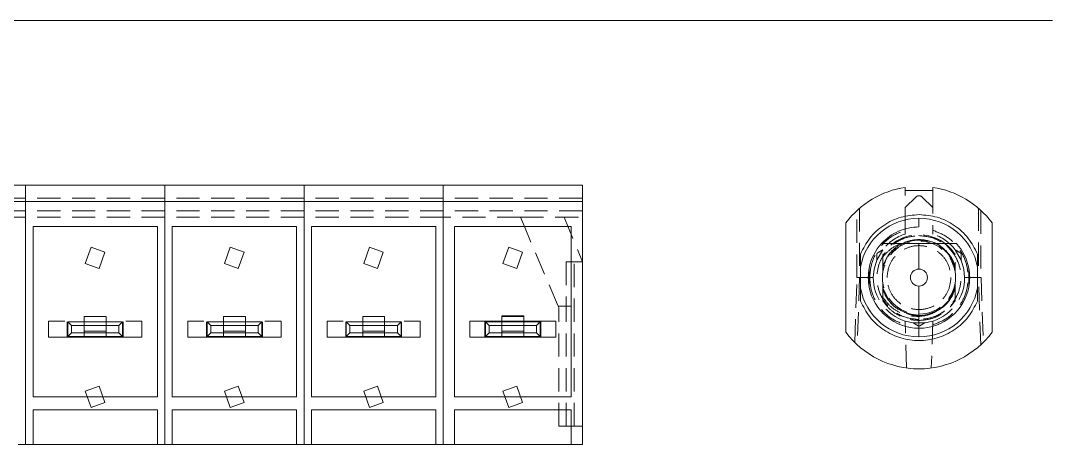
# Model space of a CAD drawing. Header units: millimetres. Extents: x -17 to 589, y 5 to 415.
# Drawn here: x 152.6 to 209.1, y 352.6 to 375.8 of the extents above; entities that cross this region are included whole.
import ezdxf

# ---------------------------------------------------------------- set-up
doc = ezdxf.new("R2010")
doc.units = ezdxf.units.MM
doc.linetypes.add('HIDDEN', pattern=[1.905, 1.27, -0.635])

# ---------------------------------------------------------------- blocks, each defined once
blk = doc.blocks.new('d')
at = {"color": 5, "lineweight": 15}
blk.add_line((818.199, 330.332), (705.198, 330.332), dxfattribs=at)

msp = doc.modelspace()

# ---------------------------------------------------------------- linework, layer by layer
at = {"color": 7, "linetype": 'Continuous', "lineweight": 15}
for p, q in [((209.0576, 375.7939), (96.0562, 375.7939)), ((145.2369, 366.7739), (152.8569, 366.7739)), ((152.8569, 366.7739), (160.4769, 366.7739)), ((152.8569, 365.8739), (152.8569, 366.7739)), ((160.4769, 365.8739), (160.4769, 366.7739)), ((160.4769, 366.7739), (168.0969, 366.7739)), ((168.0969, 366.7739), (175.7169, 366.7739)), ((168.0969, 365.8739), (168.0969, 366.7739)), ((175.7169, 366.7739), (183.3369, 366.7739)), ((175.7169, 366.7739), (175.7169, 365.8739)), ((183.3369, 366.7739), (183.3369, 365.8739)), ((201.0069, 366.6573), (201.0069, 366.4889)), ((202.5069, 366.6573), (202.5069, 366.4889)), ((202.5069, 366.4889), (201.0069, 366.4889)), ((152.8569, 365.8739), (145.2369, 365.8739)), ((152.8569, 365.8739), (152.8569, 352.5739)), ((160.4769, 365.8739), (152.8569, 365.8739)), ((160.4769, 352.5739), (160.4769, 365.8739)), ((168.0969, 365.8739), (160.4769, 365.8739)), ((175.7169, 365.8739), (168.0969, 365.8739)), ((168.0969, 365.8739), (168.0969, 352.5739)), ((183.3369, 365.8739), (175.7169, 365.8739)), ((175.7169, 365.8739), (175.7169, 352.5739)), ((183.3369, 352.5739), (183.3369, 365.8739)), ((201.7569, 364.9639), (201.7569, 364.4889)), ((153.2669, 364.5039), (160.0669, 364.5039)), ((153.2669, 355.1739), (153.2669, 364.5039)), ((160.0669, 364.5039), (160.0669, 355.1739)), ((160.8869, 364.5039), (167.6869, 364.5039)), ((160.8869, 355.1739), (160.8869, 364.5039)), ((167.6869, 364.5039), (167.6869, 355.1739)), ((168.5069, 355.1739), (168.5069, 364.5039)), ((168.5069, 364.5039), (175.3069, 364.5039)), ((175.3069, 364.5039), (175.3069, 355.1739)), ((176.3269, 355.1739), (176.3269, 364.5039)), ((176.3269, 364.5039), (182.7269, 364.5039)), ((182.7269, 364.5039), (182.7269, 355.1739)), ((197.7569, 364.7139), (197.7569, 358.7139)), ((205.7569, 358.7139), (205.7569, 364.7139)), ((201.7569, 362.1787), (201.7569, 363.5889)), ((201.7569, 358.9389), (201.7569, 361.2491)), ((154.1169, 359.3239), (154.1169, 358.4439)), ((154.1169, 359.3239), (154.9965, 359.3239)), ((155.1369, 359.2839), (155.1369, 358.4839)), ((155.3669, 359.0839), (155.1669, 359.2839)), ((155.1669, 359.2839), (158.1669, 359.2839)), ((155.1669, 359.2839), (155.1669, 358.4839)), ((157.2669, 359.5831), (156.0669, 359.5831)), ((156.0669, 359.2839), (156.0669, 359.5831)), ((157.2669, 359.2839), (157.2669, 359.5831)), ((158.1669, 359.2839), (157.9669, 359.0839)), ((158.1669, 358.4839), (158.1669, 359.2839)), ((158.1969, 359.2839), (158.1969, 358.4839)), ((158.3373, 359.3239), (159.2169, 359.3239)), ((159.2169, 358.4439), (159.2169, 359.3239)), ((161.7369, 359.3239), (162.6165, 359.3239)), ((161.7369, 359.3239), (161.7369, 358.4439)), ((162.7569, 359.2839), (162.7569, 358.4839)), ((162.9869, 359.0839), (162.7869, 359.2839)), ((162.7869, 359.2839), (165.7869, 359.2839)), ((162.7869, 359.2839), (162.7869, 358.4839)), ((164.8869, 359.5831), (163.6869, 359.5831)), ((163.6869, 359.2839), (163.6869, 359.5831)), ((164.8869, 359.2839), (164.8869, 359.5831)), ((165.7869, 359.2839), (165.5869, 359.0839)), ((165.7869, 358.4839), (165.7869, 359.2839)), ((165.8169, 359.2839), (165.8169, 358.4839)), ((165.9573, 359.3239), (166.8369, 359.3239)), ((166.8369, 358.4439), (166.8369, 359.3239)), ((169.3569, 359.3239), (169.3569, 358.4439)), ((169.3569, 359.3239), (170.2365, 359.3239)), ((170.3769, 359.2839), (170.3769, 358.4839)), ((170.6069, 359.0839), (170.4069, 359.2839)), ((170.4069, 359.2839), (173.4069, 359.2839)), ((170.4069, 359.2839), (170.4069, 358.4839)), ((172.5069, 359.5831), (171.3069, 359.5831)), ((171.3069, 359.2839), (171.3069, 359.5831)), ((172.5069, 359.2839), (172.5069, 359.5831)), ((173.4069, 359.2839), (173.2069, 359.0839)), ((173.4069, 358.4839), (173.4069, 359.2839)), ((173.4369, 359.2839), (173.4369, 358.4839)), ((173.5773, 359.3239), (174.4569, 359.3239)), ((174.4569, 358.4439), (174.4569, 359.3239)), ((177.1769, 359.3239), (178.9269, 359.3239)), ((177.1769, 359.3239), (177.1769, 358.4439)), ((178.0269, 359.2839), (177.9969, 359.2839)), ((177.9969, 359.2839), (177.9969, 358.4839)), ((178.2269, 359.0839), (178.0269, 359.2839)), ((178.0269, 359.2839), (181.0269, 359.2839)), ((178.0269, 359.2839), (178.0269, 358.4839)), ((180.1269, 359.5831), (178.9269, 359.5831)), ((178.9269, 359.2839), (178.9269, 359.5831)), ((180.1269, 359.2839), (180.1269, 359.5831)), ((180.1269, 359.3239), (181.8769, 359.3239)), ((181.0269, 359.2839), (180.8269, 359.0839)), ((181.0269, 358.4839), (181.0269, 359.2839)), ((181.0269, 359.2839), (181.0569, 359.2839)), ((181.0569, 359.2839), (181.0569, 358.4839)), ((181.8769, 358.4439), (181.8769, 359.3239)), ((155.3669, 358.6839), (155.1669, 358.4839)), ((157.9669, 359.0839), (155.3669, 359.0839)), ((155.3669, 359.0839), (155.3669, 358.6839)), ((157.9669, 358.6839), (155.3669, 358.6839)), ((157.9669, 359.0839), (157.9669, 358.6839)), ((158.1669, 358.4839), (157.9669, 358.6839)), ((162.9869, 358.6839), (162.7869, 358.4839)), ((165.5869, 359.0839), (162.9869, 359.0839)), ((162.9869, 359.0839), (162.9869, 358.6839)), ((165.5869, 358.6839), (162.9869, 358.6839)), ((165.5869, 359.0839), (165.5869, 358.6839)), ((165.7869, 358.4839), (165.5869, 358.6839)), ((170.6069, 358.6839), (170.4069, 358.4839)), ((173.2069, 359.0839), (170.6069, 359.0839)), ((170.6069, 359.0839), (170.6069, 358.6839)), ((173.2069, 358.6839), (170.6069, 358.6839)), ((173.2069, 359.0839), (173.2069, 358.6839)), ((173.4069, 358.4839), (173.2069, 358.6839)), ((178.2269, 358.6839), (178.0269, 358.4839)), ((180.8269, 359.0839), (178.2269, 359.0839)), ((178.2269, 359.0839), (178.2269, 358.6839)), ((180.8269, 358.6839), (178.2269, 358.6839)), ((180.8269, 359.0839), (180.8269, 358.6839)), ((181.0269, 358.4839), (180.8269, 358.6839)), ((201.7569, 358.9389), (201.7569, 358.4639)), ((159.2169, 358.4439), (154.1169, 358.4439)), ((155.1369, 358.4839), (155.1669, 358.4839)), ((155.1669, 358.4839), (158.1669, 358.4839)), ((158.1669, 358.4839), (158.1969, 358.4839)), ((166.8369, 358.4439), (161.7369, 358.4439)), ((162.7569, 358.4839), (162.7869, 358.4839)), ((162.7869, 358.4839), (165.7869, 358.4839)), ((165.7869, 358.4839), (165.8169, 358.4839)), ((174.4569, 358.4439), (169.3569, 358.4439)), ((170.3769, 358.4839), (170.4069, 358.4839)), ((170.4069, 358.4839), (173.4069, 358.4839)), ((173.4069, 358.4839), (173.4369, 358.4839)), ((181.8769, 358.4439), (177.1769, 358.4439)), ((177.9969, 358.4839), (178.0269, 358.4839)), ((178.0269, 358.4839), (181.0269, 358.4839)), ((181.0269, 358.4839), (181.0569, 358.4839)), ((160.0669, 355.1739), (153.2669, 355.1739)), ((167.6869, 355.1739), (160.8869, 355.1739)), ((175.3069, 355.1739), (168.5069, 355.1739)), ((182.7269, 355.1739), (176.3269, 355.1739)), ((153.2669, 354.4739), (160.0669, 354.4739)), ((153.2669, 352.5739), (153.2669, 354.4739)), ((160.0669, 354.4739), (160.0669, 352.5739)), ((160.8869, 354.4739), (167.6869, 354.4739)), ((160.8869, 352.5739), (160.8869, 354.4739)), ((167.6869, 354.4739), (167.6869, 352.5739)), ((168.5069, 352.5739), (168.5069, 354.4739)), ((168.5069, 354.4739), (175.3069, 354.4739)), ((175.3069, 354.4739), (175.3069, 352.5739)), ((176.3269, 354.4739), (182.7269, 354.4739)), ((176.3269, 352.5739), (176.3269, 354.4739)), ((182.7269, 354.4739), (182.7269, 352.5739)), ((152.4469, 352.5739), (152.8569, 352.5739)), ((152.8569, 352.5739), (153.2669, 352.5739)), ((160.0669, 352.5739), (153.2669, 352.5739)), ((160.0669, 352.5739), (160.4769, 352.5739)), ((160.4769, 352.5739), (160.8869, 352.5739)), ((167.6869, 352.5739), (160.8869, 352.5739)), ((167.6869, 352.5739), (168.0969, 352.5739)), ((168.0969, 352.5739), (168.5069, 352.5739)), ((175.3069, 352.5739), (168.5069, 352.5739)), ((175.3069, 352.5739), (175.7169, 352.5739)), ((175.7169, 352.5739), (176.3269, 352.5739)), ((182.7269, 352.5739), (176.3269, 352.5739)), ((182.7269, 352.5739), (183.3369, 352.5739))]:
    msp.add_line(p, q, dxfattribs=at)
at = {"color": 7, "linetype": 'HIDDEN', "lineweight": 0}
for p, q in [((152.8569, 366.0739), (145.2369, 366.0739)), ((160.4769, 366.0739), (152.8569, 366.0739)), ((168.0969, 366.0739), (160.4769, 366.0739)), ((175.7169, 366.0739), (168.0969, 366.0739)), ((183.3369, 366.0739), (175.7169, 366.0739)), ((201.0069, 364.3076), (201.0069, 366.4889)), ((201.0069, 365.5487), (201.5801, 366.122)), ((201.9337, 366.122), (202.5069, 365.5487)), ((202.5069, 366.4889), (202.5069, 364.3076)), ((198.3626, 361.7139), (198.3626, 365.3852)), ((198.5069, 365.5136), (198.5069, 362.3642)), ((205.0069, 362.3642), (205.0069, 365.5136)), ((205.1513, 365.3852), (205.1513, 361.7139)), ((152.8569, 365.3739), (145.2369, 365.3739)), ((152.8569, 365.0239), (145.2369, 365.0239)), ((160.4769, 365.3739), (152.8569, 365.3739)), ((160.4769, 365.0239), (152.8569, 365.0239)), ((168.0969, 365.3739), (160.4769, 365.3739)), ((168.0969, 365.0239), (160.4769, 365.0239)), ((175.7169, 365.3739), (168.0969, 365.3739)), ((175.7169, 365.0239), (168.0969, 365.0239)), ((183.3369, 365.3739), (175.7169, 365.3739)), ((179.9369, 365.0239), (175.7169, 365.0239)), ((179.9369, 365.0239), (183.3369, 365.0239)), ((180.1577, 364.5039), (179.9369, 365.0239)), ((182.3369, 365.0239), (183.3369, 362.5739)), ((182.0041, 360.1539), (180.1577, 364.5039)), ((156.4392, 363.3746), (156.1221, 362.4791)), ((156.4392, 363.3746), (157.1933, 363.1076)), ((164.0592, 363.3746), (163.7421, 362.4791)), ((164.0592, 363.3746), (164.8133, 363.1076)), ((171.6792, 363.3746), (171.3621, 362.4791)), ((171.6792, 363.3746), (172.4333, 363.1076)), ((179.2992, 363.3746), (178.9821, 362.4791)), ((179.2992, 363.3746), (180.0533, 363.1076)), ((199.7714, 363.233), (199.4486, 362.6738)), ((203.1546, 363.6031), (203.7319, 362.9874)), ((204.0653, 362.6738), (203.7424, 363.233)), ((156.8762, 362.212), (157.1933, 363.1076)), ((164.4962, 362.212), (164.8133, 363.1076)), ((172.1162, 362.212), (172.4333, 363.1076)), ((179.7362, 362.212), (180.0533, 363.1076)), ((182.4369, 362.5739), (182.4369, 360.1539)), ((182.7269, 362.5739), (182.4369, 362.5739)), ((183.3369, 362.5739), (182.7269, 362.5739)), ((182.8869, 353.5739), (182.8869, 362.5739)), ((199.7819, 362.9874), (199.7819, 362.3648)), ((199.7819, 362.9874), (199.7819, 362.0291)), ((199.9438, 362.6796), (199.7819, 362.3648)), ((199.7819, 362.2799), (199.9295, 362.5928)), ((203.4379, 362.9365), (203.7319, 362.3648)), ((203.438, 362.9365), (203.7319, 362.3648)), ((203.5721, 362.6189), (203.7319, 362.2799)), ((203.7319, 362.3648), (203.608, 362.6059)), ((203.7319, 362.5672), (203.7319, 362.3648)), ((156.1221, 362.4791), (156.8762, 362.212)), ((163.7421, 362.4791), (164.4962, 362.212)), ((171.3621, 362.4791), (172.1162, 362.212)), ((178.9821, 362.4791), (179.7362, 362.212)), ((203.7319, 362.0291), (203.7319, 362.2799)), ((198.2384, 358.1614), (198.3625, 361.7139)), ((198.5069, 361.7139), (198.3626, 361.7139)), ((198.5069, 361.7139), (198.3782, 358.0282)), ((198.5069, 361.7139), (199.0569, 361.7139)), ((199.2569, 361.7139), (199.0569, 361.7139)), ((204.4569, 361.7139), (204.2569, 361.7139)), ((204.4569, 361.7139), (205.0069, 361.7139)), ((205.1356, 358.0282), (205.0069, 361.7139)), ((205.0069, 361.7139), (205.1513, 361.7139)), ((205.1514, 361.7139), (205.2754, 358.1614)), ((199.7819, 361.3987), (199.7819, 360.6413)), ((199.7819, 361.063), (199.7819, 360.4404)), ((199.7819, 361.063), (199.9894, 360.6595)), ((200.0444, 360.5914), (199.782, 361.1479)), ((200.0444, 360.5914), (199.782, 361.1479)), ((203.7319, 361.1479), (203.3707, 360.4424)), ((203.7319, 361.063), (203.4676, 360.549)), ((203.4676, 360.549), (203.7319, 361.063)), ((203.7319, 361.063), (203.4676, 360.549)), ((203.7319, 361.1479), (203.481, 360.6158)), ((203.7319, 361.1479), (203.481, 360.6158)), ((203.5021, 360.616), (203.7319, 361.063)), ((203.7319, 361.1479), (203.7319, 361.3987)), ((203.7319, 360.4404), (203.7319, 361.063)), ((204.4819, 361.1895), (204.4819, 361.1895)), ((199.7819, 360.4404), (200.0111, 360.1669)), ((203.5259, 360.1945), (203.7319, 360.4404)), ((182.0041, 360.1539), (182.4369, 360.1539)), ((182.0369, 360.0766), (182.0041, 360.1539)), ((182.0369, 353.5739), (182.0369, 360.0766)), ((182.4369, 353.5739), (182.4369, 360.1539)), ((182.7269, 360.1539), (182.4369, 360.1539)), ((156.0669, 359.2839), (156.0669, 358.4839)), ((157.2669, 359.2839), (157.2669, 358.4839)), ((163.6869, 359.2839), (163.6869, 358.4839)), ((164.8869, 359.2839), (164.8869, 358.4839)), ((171.3069, 359.2839), (171.3069, 358.4839)), ((172.5069, 359.2839), (172.5069, 358.4839)), ((178.9269, 359.5831), (178.9269, 359.6239)), ((178.9269, 359.6239), (180.1269, 359.6239)), ((178.9269, 359.3239), (180.1269, 359.3239)), ((178.9269, 359.2839), (178.9269, 358.4839)), ((180.1269, 359.6239), (180.1269, 359.5831)), ((180.1269, 359.2839), (180.1269, 358.4839)), ((201.0819, 356.7597), (200.992, 359.3338)), ((201.4341, 359.2348), (200.992, 359.3338)), ((201.2678, 359.4252), (201.7569, 359.3639)), ((201.7069, 359.0773), (201.4341, 359.2348)), ((201.4341, 359.2348), (202.0798, 359.2348)), ((201.7569, 359.3639), (201.9796, 359.3918)), ((202.0798, 359.2348), (201.8069, 359.0773)), ((202.5218, 359.3338), (202.0798, 359.2348)), ((202.5218, 359.3338), (202.4319, 356.7597)), ((157.2669, 358.7839), (156.0669, 358.7839)), ((164.8869, 358.7839), (163.6869, 358.7839)), ((172.5069, 358.7839), (171.3069, 358.7839)), ((180.1269, 358.7839), (178.9269, 358.7839)), ((156.1221, 355.4887), (156.8762, 355.7558)), ((156.1221, 355.4887), (156.4392, 354.5932)), ((157.1933, 354.8602), (156.8762, 355.7558)), ((163.7421, 355.4887), (164.4962, 355.7558)), ((163.7421, 355.4887), (164.0592, 354.5932)), ((164.8133, 354.8602), (164.4962, 355.7558)), ((171.3621, 355.4887), (172.1162, 355.7558)), ((171.3621, 355.4887), (171.6792, 354.5932)), ((172.4333, 354.8602), (172.1162, 355.7558)), ((178.9821, 355.4887), (179.7362, 355.7558)), ((178.9821, 355.4887), (179.2992, 354.5932)), ((180.0533, 354.8602), (179.7362, 355.7558)), ((156.4392, 354.5932), (157.1933, 354.8602)), ((164.0592, 354.5932), (164.8133, 354.8602)), ((171.6792, 354.5932), (172.4333, 354.8602)), ((179.2992, 354.5932), (180.0533, 354.8602)), ((182.4369, 353.5739), (182.0369, 353.5739)), ((182.8869, 353.5739), (182.4369, 353.5739)), ((183.3369, 353.5739), (182.8869, 353.5739))]:
    msp.add_line(p, q, dxfattribs=at)
at = {"color": 7, "linetype": 'HIDDEN', "lineweight": 0, "flags": 128}
for points in [[(200.9808, 363.6431), (201.0094, 363.6469), (201.0184, 363.647), (201.0197, 363.6468), (201.0205, 363.6464), (201.0207, 363.6462), (201.0207, 363.6462), (201.0207, 363.6461), (201.0208, 363.6461), (201.0208, 363.6461), (201.0208, 363.6461), (201.0208, 363.6461), (201.0208, 363.6462), (201.0207, 363.6464), (201.0207, 363.6465), (201.0207, 363.6465), (201.0207, 363.6465), (201.0207, 363.6465), (201.0207, 363.6465), (201.0207, 363.6464), (201.0208, 363.6462), (201.0208, 363.646), (201.0209, 363.6459), (201.0209, 363.6459), (201.0209, 363.6458), (201.0209, 363.6458), (201.0209, 363.6458), (201.0209, 363.6458), (201.0209, 363.6455), (201.0208, 363.6451), (201.0205, 363.6444), (201.0175, 363.6418), (200.888, 363.5776), (200.725, 363.4904)], [(199.2569, 361.7139), (199.3007, 362.1795), (199.4486, 362.6738)], [(199.7819, 362.9874), (199.7819, 362.9874)], [(199.7819, 362.9874), (199.7819, 362.9874)], [(199.7819, 362.9874), (199.7819, 362.9874)], [(199.7819, 362.9874), (199.7819, 362.9874)], [(199.7819, 362.9874), (199.7819, 362.9874)], [(199.7819, 362.9874), (199.7819, 362.9874)], [(199.7819, 362.9874), (199.7819, 362.9874)], [(199.7819, 362.9874), (199.7819, 362.9874)], [(203.7319, 362.9874), (203.7319, 362.9874)], [(204.0653, 362.6738), (204.2132, 362.1795), (204.2569, 361.7139)], [(199.7819, 362.0291), (199.7819, 362.0291)], [(203.7319, 362.2799), (203.7319, 362.2799)], [(203.7319, 362.2799), (203.7319, 362.2799)], [(203.7319, 362.2799), (203.7319, 362.2799)], [(203.7319, 362.2799), (203.7319, 362.2799)], [(203.7319, 362.2799), (203.7319, 362.2799)], [(199.7819, 361.3987), (199.7819, 361.3987)], [(203.7319, 361.1479), (203.7319, 361.1479)], [(203.7319, 361.1479), (203.7319, 361.1479)], [(203.7319, 361.1479), (203.7319, 361.1479)], [(203.7319, 361.1479), (203.7319, 361.1479)], [(203.7319, 361.1479), (203.7319, 361.1479)], [(203.7319, 361.1479), (203.7319, 361.1479)], [(203.7319, 361.1479), (203.7319, 361.1479)], [(203.7319, 361.1479), (203.7319, 361.1479)], [(199.7819, 360.4404), (199.7819, 360.4404)], [(199.7819, 360.4404), (199.7819, 360.4404)], [(199.7819, 360.4404), (199.7819, 360.4404)], [(199.7819, 360.4404), (199.7819, 360.4404)], [(199.7819, 360.4404), (199.7819, 360.4404)], [(199.7819, 360.4404), (199.7819, 360.4404)], [(199.7819, 360.4404), (199.7819, 360.4404)], [(199.9777, 360.6867), (199.9777, 360.6867)], [(203.7319, 360.4404), (203.7319, 360.4404)], [(200.7297, 359.9347), (200.7297, 359.9347)], [(156.0669, 359.2839), (156.0669, 359.2839)], [(157.2669, 359.2839), (157.2669, 359.2839)], [(158.1669, 359.2839), (158.1669, 359.2839)], [(163.6869, 359.2839), (163.6869, 359.2839)], [(164.8869, 359.2839), (164.8869, 359.2839)], [(165.7869, 359.2839), (165.7869, 359.2839)], [(171.3069, 359.2839), (171.3069, 359.2839)], [(172.5069, 359.2839), (172.5069, 359.2839)], [(173.4069, 359.2839), (173.4069, 359.2839)], [(178.9269, 359.2839), (178.9269, 359.2839)], [(180.1269, 359.2839), (180.1269, 359.2839)], [(181.0269, 359.2839), (181.0269, 359.2839)]]:
    msp.add_lwpolyline(points, dxfattribs=at)
at = {"color": 7, "linetype": 'HIDDEN', "lineweight": 0}
msp.add_circle((201.7569, 361.7139), 2, dxfattribs=at)
at = {"color": 7, "linetype": 'Continuous', "lineweight": 15}
for radius, start, end in [(5, 98.62693, 143.1301), (5, 36.8699, 81.37307), (3.25, 90, 169.93673), (3.25, 10.06327, 90), (2.775, 137.49336, 169.10705), (2.775, 10.89324, 42.50663), (2.775, 169.10668, 190.89376), (0.4648, 90, 270), (0.4648, 270, 90), (2.775, 349.10676, 10.89295), (3.25, 190.06327, 270), (2.775, 190.89295, 270), (2.775, 270, 349.10705), (3.25, 270, 349.93673), (5, 216.8699, 323.1301)]:
    msp.add_arc((201.7569, 361.7139), radius, start, end, dxfattribs=at)
at = {"color": 7, "linetype": 'HIDDEN', "lineweight": 0}
for radius, start, end in [(2.5, 107.4576, 142.57976), (2.35, 53.50581, 147.18508), (2.5, 37.42024, 72.5424), (2.5, 180, 252.18431), (2.5, 287.81569, 0)]:
    msp.add_arc((201.7569, 361.7139), radius, start, end, dxfattribs=at)
for points in [[(201.5801, 366.122), (201.606, 366.1425), (201.6576, 366.1835), (201.7569, 366.201), (201.8562, 366.1835), (201.9079, 366.1425), (201.9337, 366.122)], [(200.0069, 361.7139), (200.0332, 361.9429), (200.0858, 362.401), (200.4905, 362.9835), (201.069, 363.3728), (201.7569, 363.5095), (202.4449, 363.3728), (203.0233, 362.9835), (203.428, 362.401), (203.4806, 361.9429), (203.5069, 361.7139)], [(203.7319, 362.2799), (203.6837, 362.4191), (203.5873, 362.6975), (203.4083, 362.9316), (203.3188, 363.0486)], [(203.5069, 361.7139), (203.4806, 361.4849), (203.428, 361.0268), (203.0233, 360.4442), (202.4449, 360.055), (201.7569, 359.9183), (201.069, 360.055), (200.4905, 360.4442), (200.0858, 361.0268), (200.0332, 361.4849), (200.0069, 361.7139)], [(199.7819, 360.4404), (199.8997, 360.2836), (200.1354, 359.9702), (200.622, 359.6317), (201.1702, 359.4061), (201.5614, 359.378), (201.7569, 359.3639)], [(201.7569, 359.3639), (201.9525, 359.378), (202.3436, 359.4061), (202.8918, 359.6317), (203.3785, 359.9702), (203.6141, 360.2836), (203.7319, 360.4404)], [(201.8069, 359.0773), (201.799, 359.0735), (201.7832, 359.0659), (201.7569, 359.0629), (201.7306, 359.0659), (201.7148, 359.0735), (201.7069, 359.0773)]]:
    msp.add_open_spline(points, degree=3, dxfattribs=at)
at = {"color": 7, "linetype": 'Continuous', "lineweight": 15}
for points, knots in [([(198.5569, 363.0033), (198.7081, 363.303), (199.0174, 363.9162), (199.8024, 364.6142), (200.744, 365.0797), (201.4284, 365.1363), (201.763, 365.1639)], [0, 0, 0, 0, 0.2443904, 0.5, 0.7556096, 1, 1, 1, 1]), ([(201.763, 365.1639), (202.0965, 365.1353), (202.7787, 365.0767), (203.7164, 364.6105), (204.498, 363.9136), (204.8062, 363.3022), (204.9569, 363.0033)], [0, 0, 0, 0, 0.2444238, 0.5, 0.7555762, 1, 1, 1, 1]), ([(201.7569, 364.4889), (201.5652, 364.4775), (201.1816, 364.4546), (200.6325, 364.2698), (200.1252, 363.9899), (199.8492, 363.7226), (199.7112, 363.5889)], [0, 0, 0, 0, 0.25000018, 0.50000025, 0.75000022, 1, 1, 1, 1]), ([(201.7569, 363.5889), (201.562, 363.5889), (201.0576, 363.5889), (200.3758, 363.5889), (199.9268, 363.5889), (199.7112, 363.5889)], [0, 0, 0, 0, 0.2465257, 0.6381396, 1, 1, 1, 1]), ([(203.8027, 363.5889), (203.3651, 363.5889), (202.7621, 363.5889), (201.9733, 363.5889), (201.7569, 363.5889)], [0, 0, 0, 0, 0.7257574, 1, 1, 1, 1]), ([(198.5569, 363.0033), (198.5569, 362.8688), (198.5569, 362.695), (198.5569, 362.5007), (198.5569, 362.4201), (198.5569, 362.3661), (198.5569, 362.3265), (198.5569, 362.3003), (198.5569, 362.2863), (198.5569, 362.2822), (198.5569, 362.2819), (198.5569, 362.2818)], [0, 0, 0, 0, 0.5219302, 0.6747067, 0.7796367, 0.8517307, 0.9016652, 0.9545658, 0.9758811, 0.9930943, 1, 1, 1, 1]), ([(204.9569, 363.0033), (204.9569, 362.8688), (204.9569, 362.695), (204.9569, 362.5007), (204.9569, 362.4201), (204.9569, 362.3661), (204.9569, 362.3265), (204.9569, 362.3003), (204.9569, 362.2863), (204.9569, 362.2822), (204.9569, 362.2819), (204.9569, 362.2818)], [0, 0, 0, 0, 0.5219302, 0.6747067, 0.7796367, 0.8517307, 0.9016652, 0.9545658, 0.9758811, 0.9930943, 1, 1, 1, 1]), ([(198.5569, 362.2818), (198.5569, 362.1058), (198.5569, 361.7534), (198.5569, 361.3603), (198.5569, 361.1679), (198.5569, 361.146)], [0, 0, 0, 0, 0.46910025, 0.93961319, 1, 1, 1, 1]), ([(199.0319, 362.2383), (199.0319, 361.9482), (199.0319, 361.5951), (199.0319, 361.2509), (199.0319, 361.1895)], [0, 0, 0, 0, 0.821497, 1, 1, 1, 1]), ([(204.4819, 361.1895), (204.4819, 361.4796), (204.4819, 361.8327), (204.4819, 362.1769), (204.4819, 362.2383)], [0, 0, 0, 0, 0.8214863, 1, 1, 1, 1]), ([(204.9569, 362.2818), (204.9569, 362.1058), (204.9569, 361.7534), (204.9569, 361.3603), (204.9569, 361.1679), (204.9569, 361.146)], [0, 0, 0, 0, 0.4691002, 0.9396132, 1, 1, 1, 1]), ([(198.5569, 361.146), (198.5569, 361.1455), (198.5569, 361.1443), (198.5569, 361.1326), (198.5569, 361.0891), (198.5569, 360.8926), (198.5569, 360.6587), (198.5569, 360.4625), (198.5569, 360.4245)], [0, 0, 0, 0, 0.0169294, 0.0393005, 0.081695, 0.2361978, 0.8521567, 1, 1, 1, 1]), ([(204.9569, 361.146), (204.9569, 361.1455), (204.9569, 361.1443), (204.9569, 361.1326), (204.9569, 361.0891), (204.9569, 360.8926), (204.9569, 360.6587), (204.9569, 360.4625), (204.9569, 360.4245)], [0, 0, 0, 0, 0.01692941, 0.03930051, 0.08169503, 0.23619785, 0.85215674, 1, 1, 1, 1]), ([(204.9569, 360.4245), (204.806, 360.1255), (204.4972, 359.5138), (203.7139, 358.8117), (202.7743, 358.3633), (201.7569, 358.2153), (200.7396, 358.3633), (199.7999, 358.8117), (199.0166, 359.5138), (198.7079, 360.1255), (198.5569, 360.4245)], [0, 0, 0, 0, 0.1222036, 0.25, 0.3777964, 0.5, 0.6222036, 0.75, 0.8777964, 1, 1, 1, 1])]:
    msp.add_open_spline(points, degree=3, knots=knots, dxfattribs=at)
at = {"color": 7, "linetype": 'HIDDEN', "lineweight": 0}
for points, knots in [([(199.0569, 361.7139), (199.0827, 361.9965), (199.1357, 362.577), (199.5634, 363.363), (200.1997, 363.9922), (200.7426, 364.2044), (201.0069, 364.3076)], [0, 0, 0, 0, 0.2433924, 0.5, 0.7566076, 1, 1, 1, 1]), ([(201.0069, 364.3076), (201.0069, 364.2798), (201.0069, 364.2246), (201.0069, 364.1564), (201.0069, 364.1074), (201.0069, 364.1016), (201.0069, 364.0987)], [0, 0, 0, 0, 0.2586201, 0.5136175, 0.7560903, 1, 1, 1, 1]), ([(202.5069, 364.3076), (202.7712, 364.2044), (203.3142, 363.9922), (203.9504, 363.363), (204.3782, 362.577), (204.4311, 361.9965), (204.4569, 361.7139)], [0, 0, 0, 0, 0.2433924, 0.5, 0.7566076, 1, 1, 1, 1]), ([(202.5069, 364.3076), (202.5069, 364.2799), (202.5069, 364.2248), (202.5069, 364.1566), (202.5069, 364.1074), (202.5069, 364.1016), (202.5069, 364.0987)], [0, 0, 0, 0, 0.2581054, 0.5125954, 0.7555938, 1, 1, 1, 1]), ([(201.7569, 359.4139), (201.4677, 359.4448), (201.0212, 359.4925), (200.4851, 359.7788), (200.1197, 360.076), (199.8204, 360.442), (199.5431, 360.978), (199.4011, 361.7139), (199.5431, 362.4496), (199.8203, 362.9857), (200.1194, 363.3516), (200.4849, 363.6489), (201.0211, 363.9353), (201.4677, 363.983), (201.7569, 364.0139)], [0, 0, 0, 0, 0.1197215, 0.1848235, 0.25, 0.315102, 0.3802785, 0.5, 0.6197215, 0.6848235, 0.75, 0.815102, 0.8802785, 1, 1, 1, 1]), ([(202.9951, 363.3795), (202.9886, 363.386), (202.8298, 363.5458), (202.3982, 363.714), (201.7597, 363.8305), (201.1045, 363.7243), (200.5206, 363.426), (200.042, 362.9645), (199.8686, 362.5647), (199.7819, 362.3648)], [0, 0, 0, 0, 0.0069753, 0.1724794, 0.3379835, 0.5034876, 0.6689918, 0.8344959, 1, 1, 1, 1]), ([(199.7819, 362.3648), (199.8686, 362.5647), (200.042, 362.9646), (200.5205, 363.4259), (201.1049, 363.7248), (201.7583, 363.8288), (202.4035, 363.7204), (202.9164, 363.487), (203.1405, 363.2424), (203.2178, 363.158)], [0, 0, 0, 0, 0.1532182, 0.3064365, 0.4596547, 0.6128729, 0.7660911, 0.9193093, 1, 1, 1, 1]), ([(203.2869, 363.0893), (203.1882, 363.1986), (202.9438, 363.4694), (202.4044, 363.7216), (201.758, 363.8285), (201.105, 363.7249), (200.5205, 363.4259), (200.0421, 362.9646), (199.8686, 362.5647), (199.7819, 362.3648)], [0, 0, 0, 0, 0.1013776, 0.2511479, 0.4009184, 0.550689, 0.7004591, 0.8502298, 1, 1, 1, 1]), ([(199.7819, 362.3648), (199.8687, 362.5647), (200.0421, 362.9646), (200.5205, 363.4258), (201.105, 363.7248), (201.758, 363.8284), (202.4045, 363.7217), (202.9478, 363.4668), (203.1951, 363.1923), (203.2968, 363.0794)], [0, 0, 0, 0, 0.1492875, 0.2985749, 0.4478623, 0.5971496, 0.746437, 0.8957243, 1, 1, 1, 1]), ([(199.7819, 362.3648), (199.8687, 362.5647), (200.0421, 362.9646), (200.5205, 363.4258), (201.105, 363.7248), (201.758, 363.8285), (202.4044, 363.7216), (202.9446, 363.4688), (203.1896, 363.1972), (203.2889, 363.0872)], [0, 0, 0, 0, 0.1496693, 0.2993386, 0.4490079, 0.5986771, 0.7483464, 0.8980157, 1, 1, 1, 1]), ([(203.7319, 362.3648), (203.6452, 362.5647), (203.4718, 362.9646), (202.9934, 363.4258), (202.4086, 363.7251), (201.7569, 363.8275), (201.1053, 363.7251), (200.5204, 363.4258), (200.0421, 362.9646), (199.8687, 362.5647), (199.7819, 362.3648)], [0, 0, 0, 0, 0.12499992, 0.24999986, 0.37499982, 0.4999998, 0.62499981, 0.74999985, 0.87499991, 1, 1, 1, 1]), ([(199.7819, 362.2799), (199.8628, 362.4867), (200.0247, 362.9004), (200.5012, 363.3826), (201.0929, 363.6965), (201.7569, 363.8043), (202.4209, 363.6966), (203.0127, 363.3826), (203.4892, 362.9004), (203.651, 362.4867), (203.7319, 362.2799)], [0, 0, 0, 0, 0.1249999, 0.2499999, 0.375, 0.5000001, 0.625, 0.75, 0.8750001, 1, 1, 1, 1]), ([(199.782, 362.2799), (199.8629, 362.4867), (200.0247, 362.9004), (200.5012, 363.3826), (201.0929, 363.6965), (201.7569, 363.8043), (202.4209, 363.6965), (203.0127, 363.3826), (203.4891, 362.9004), (203.651, 362.4867), (203.7319, 362.2799)], [0, 0, 0, 0, 0.125, 0.2499999, 0.3749997, 0.4999996, 0.6249996, 0.7499996, 0.8749997, 1, 1, 1, 1]), ([(199.782, 362.2799), (199.8629, 362.4867), (200.0247, 362.9004), (200.5012, 363.3826), (201.0929, 363.6965), (201.7569, 363.8043), (202.4209, 363.6965), (203.0127, 363.3826), (203.4891, 362.9004), (203.651, 362.4867), (203.7319, 362.2799)], [0, 0, 0, 0, 0.1250001, 0.2500001, 0.375, 0.5, 0.6249999, 0.7499998, 0.8749999, 1, 1, 1, 1]), ([(201.7569, 364.0139), (202.0461, 363.983), (202.4926, 363.9353), (203.0288, 363.649), (203.3942, 363.3518), (203.6934, 362.9858), (203.9707, 362.4498), (204.1127, 361.7139), (203.9707, 360.9782), (203.6935, 360.4421), (203.3945, 360.0762), (203.0289, 359.7789), (202.4928, 359.4925), (202.0461, 359.4448), (201.7569, 359.4139)], [0, 0, 0, 0, 0.1197215, 0.1848235, 0.25, 0.315102, 0.3802785, 0.5, 0.6197215, 0.6848235, 0.75, 0.815102, 0.8802785, 1, 1, 1, 1]), ([(199.7714, 363.233), (199.7704, 363.2325), (199.7683, 363.2312), (199.7469, 363.2189), (199.6947, 363.1887), (199.6076, 363.1385), (199.5368, 363.0976), (199.4986, 363.0755)], [0, 0, 0, 0, 0.074114, 0.1549226, 0.3599105, 0.65372, 1, 1, 1, 1]), ([(199.7819, 362.8529), (199.9346, 363.0197), (200.2402, 363.3535), (200.6925, 363.5676), (200.9452, 363.6338), (200.9808, 363.6431)], [0, 0, 0, 0, 0.46183196, 0.92414399, 1, 1, 1, 1]), ([(203.3188, 363.0486), (203.2323, 363.1407), (203.1306, 363.2489), (203.017, 363.353), (202.9974, 363.3749), (202.9936, 363.3818), (202.9932, 363.3841), (202.9934, 363.3851), (202.9936, 363.3855), (202.9937, 363.3856)], [0, 0, 0, 0, 0.8053593, 0.9459667, 0.9826923, 0.9932326, 0.9969187, 0.9985022, 1, 1, 1, 1]), ([(202.9937, 363.3856), (203.1563, 363.2441), (203.4815, 362.9611), (203.6485, 362.5636), (203.7319, 362.3648)], [0, 0, 0, 0, 0.5000004, 1, 1, 1, 1]), ([(203.7319, 362.9874), (203.6181, 363.1491), (203.4534, 363.3832), (203.2169, 363.5401), (203.1438, 363.5886)], [0, 0, 0, 0, 0.6908163, 1, 1, 1, 1]), ([(203.2178, 363.158), (203.2945, 363.0888), (203.5331, 362.8737), (203.6516, 362.5706), (203.7319, 362.3648)], [0, 0, 0, 0, 0.321279, 1, 1, 1, 1]), ([(204.0153, 363.0755), (203.9442, 363.1165), (203.8504, 363.1707), (203.7669, 363.2189), (203.7455, 363.2313), (203.7434, 363.2325), (203.7424, 363.233)], [0, 0, 0, 0, 0.6387212, 0.8437522, 0.9250038, 1, 1, 1, 1]), ([(199.4486, 362.9889), (199.4492, 362.9976), (199.4505, 363.015), (199.4611, 363.0394), (199.4769, 363.0608), (199.4913, 363.0706), (199.4986, 363.0755)], [0, 0, 0, 0, 0.2508005, 0.5000001, 0.7491996, 1, 1, 1, 1]), ([(199.4486, 362.9889), (199.4486, 362.9069), (199.4486, 362.7985), (199.4486, 362.702), (199.4486, 362.6774), (199.4486, 362.675), (199.4486, 362.6738)], [0, 0, 0, 0, 0.6386768, 0.8437391, 0.9249986, 1, 1, 1, 1]), ([(204.0153, 363.0755), (204.0225, 363.0706), (204.0369, 363.0608), (204.0528, 363.0394), (204.0633, 363.015), (204.0646, 362.9976), (204.0653, 362.9889)], [0, 0, 0, 0, 0.2508005, 0.5000001, 0.7491996, 1, 1, 1, 1]), ([(204.0653, 362.9889), (204.0653, 362.9069), (204.0653, 362.7985), (204.0653, 362.702), (204.0653, 362.6774), (204.0653, 362.675), (204.0653, 362.6738)], [0, 0, 0, 0, 0.6387178, 0.8437471, 0.9250006, 1, 1, 1, 1]), ([(199.7819, 362.2799), (199.7819, 362.2803), (199.7819, 362.281), (199.7819, 362.2879), (199.7819, 362.3145), (199.7819, 362.343), (199.7819, 362.3648)], [0, 0, 0, 0, 0.0689112, 0.1454773, 0.3449614, 1, 1, 1, 1]), ([(199.7819, 362.2799), (199.7819, 362.2802), (199.7819, 362.281), (199.7819, 362.2878), (199.7819, 362.3145), (199.7819, 362.343), (199.7819, 362.3648)], [0, 0, 0, 0, 0.0688397, 0.1453138, 0.3446789, 1, 1, 1, 1]), ([(203.7319, 362.3648), (203.7319, 362.3432), (203.7319, 362.3151), (203.7319, 362.2879), (203.7319, 362.281), (203.7319, 362.2802), (203.7319, 362.2799)], [0, 0, 0, 0, 0.6594708, 0.8553283, 0.9305157, 1, 1, 1, 1]), ([(199.0569, 361.7139), (199.0826, 361.4319), (199.1353, 360.8527), (199.5612, 360.0681), (200.1948, 359.4392), (200.736, 359.2261), (200.9994, 359.1223)], [0, 0, 0, 0, 0.24342254, 0.5, 0.75657746, 1, 1, 1, 1]), ([(202.5144, 359.1223), (202.7779, 359.2261), (203.319, 359.4392), (203.9526, 360.0681), (204.3785, 360.8527), (204.4312, 361.4319), (204.4569, 361.7139)], [0, 0, 0, 0, 0.2434225, 0.5, 0.7565775, 1, 1, 1, 1]), ([(199.7819, 361.063), (199.7819, 361.0846), (199.7819, 361.1127), (199.7819, 361.1399), (199.7819, 361.1468), (199.7819, 361.1475), (199.7819, 361.1479)], [0, 0, 0, 0, 0.6592955, 0.8552529, 0.9304966, 1, 1, 1, 1]), ([(199.7819, 361.063), (199.7819, 361.0846), (199.7819, 361.1127), (199.7819, 361.1399), (199.7819, 361.1468), (199.7819, 361.1476), (199.7819, 361.1479)], [0, 0, 0, 0, 0.65958745, 0.85542079, 0.93056878, 1, 1, 1, 1]), ([(203.3707, 360.4424), (203.2426, 360.3041), (202.9865, 360.0274), (202.478, 359.7641), (201.9241, 359.6398), (201.3556, 359.6726), (200.817, 359.8575), (200.3514, 360.1822), (199.9804, 360.6184), (199.8481, 360.9714), (199.7819, 361.1479)], [0, 0, 0, 0, 0.125, 0.2500002, 0.3750006, 0.5000009, 0.6250009, 0.7500008, 0.8750004, 1, 1, 1, 1]), ([(199.7819, 361.063), (199.8367, 360.9257), (199.9464, 360.6512), (200.2164, 360.2953), (200.5495, 360.0012), (200.9387, 359.7851), (201.3646, 359.6554), (201.8076, 359.6203), (202.2511, 359.6735), (202.5247, 359.7855), (202.6615, 359.8414)], [0, 0, 0, 0, 0.1250001, 0.2500003, 0.3750004, 0.5000004, 0.6250004, 0.7500003, 0.8750002, 1, 1, 1, 1]), ([(203.7319, 361.063), (203.6452, 360.8631), (203.4718, 360.4632), (202.9934, 360.002), (202.4086, 359.7027), (201.7569, 359.6002), (201.1053, 359.7027), (200.5204, 360.002), (200.0421, 360.4632), (199.8686, 360.863), (199.7819, 361.063)], [0, 0, 0, 0, 0.125, 0.25, 0.375, 0.5, 0.6250001, 0.75, 0.875, 1, 1, 1, 1]), ([(202.5855, 359.831), (202.7194, 359.8904), (203.0516, 360.0379), (203.4699, 360.4673), (203.6446, 360.8644), (203.7319, 361.063)], [0, 0, 0, 0, 0.2522664, 0.626133, 1, 1, 1, 1]), ([(203.7319, 361.1479), (203.6539, 360.9378), (203.5106, 360.552), (203.2066, 360.2766), (203.0681, 360.1512)], [0, 0, 0, 0, 0.5445036, 1, 1, 1, 1]), ([(203.7319, 361.063), (203.6492, 360.859), (203.5095, 360.5144), (203.2319, 360.2707), (203.1187, 360.1713)], [0, 0, 0, 0, 0.5921104, 1, 1, 1, 1]), ([(203.7319, 361.1479), (203.7319, 361.1475), (203.7319, 361.1468), (203.7319, 361.1399), (203.7319, 361.1133), (203.7319, 361.0848), (203.7319, 361.063)], [0, 0, 0, 0, 0.06886768, 0.14541571, 0.34490932, 1, 1, 1, 1]), ([(203.7319, 361.1479), (203.7319, 361.1475), (203.7319, 361.1467), (203.7319, 361.1399), (203.7319, 361.1133), (203.7319, 361.0848), (203.7319, 361.063)], [0, 0, 0, 0, 0.0689479, 0.1455816, 0.3451712, 1, 1, 1, 1]), ([(199.7819, 360.6413), (199.8991, 360.4784), (200.1319, 360.1547), (200.6249, 359.8139), (201.1764, 359.6001), (201.5643, 359.5899), (201.7569, 359.5848)], [0, 0, 0, 0, 0.2550541, 0.5067387, 0.755054, 1, 1, 1, 1]), ([(202.6615, 359.8414), (202.7956, 359.924), (203.0625, 360.0883), (203.2683, 360.3248), (203.3707, 360.4424)], [0, 0, 0, 0, 0.502467, 1, 1, 1, 1]), ([(202.6615, 359.8414), (202.5189, 359.7734), (202.232, 359.6365), (201.9159, 359.6021), (201.7569, 359.5848)], [0, 0, 0, 0, 0.4970634, 1, 1, 1, 1])]:
    msp.add_open_spline(points, degree=3, knots=knots, dxfattribs=at)

# ---------------------------------------------------------------- block references
msp.add_blockref('d', (-609.1417, 45.4617))

doc.saveas('drawing.dxf')
